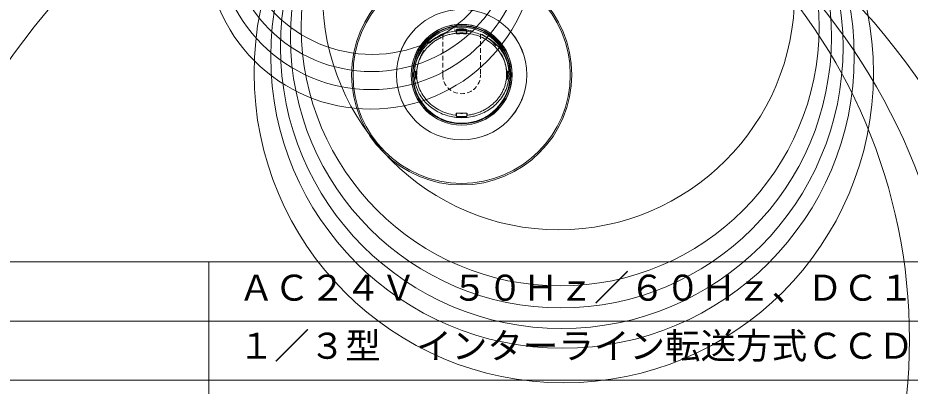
# Model space of a CAD drawing. Units: millimetres, scale not verified. Extents: x -482 to 428, y -876 to 214.
# Drawn here: x -38.6 to 36.7, y -17 to 14.1 of the extents above; entities that cross this region are included whole.
import ezdxf
from ezdxf.enums import TextEntityAlignment as Align

# ---------------------------------------------------------------- set-up
doc = ezdxf.new("R2010")
doc.units = ezdxf.units.MM
doc.header["$LTSCALE"] = 0.125
doc.linetypes.add('USER1', pattern=[4.7625, 3.175, -1.5875])
doc.linetypes.add('USER3', pattern=[19.05, 12.7, -6.35])
doc.layers.add('0-1_MOJI1', color=7, linetype='Continuous')
doc.layers.add('0-2_WAKU', color=1, linetype='Continuous', lineweight=18)
doc.layers.add('0-5_GAIKEI', color=1, linetype='Continuous', lineweight=18)
doc.styles.add('ＭＳ ゴシック', font='')
doc.styles.get('ＭＳ ゴシック').set_extended_font_data('MS Gothic')

msp = doc.modelspace()

# ---------------------------------------------------------------- linework, layer by layer
at = {"layer": '0-2_WAKU', "color": 4}
for p, q in [((-62.5007, -6.4939), (62.4993, -6.4939)), ((-22.5007, -56.4939), (-22.5007, -6.4939))]:
    msp.add_line(p, q, dxfattribs=at)
at = {"layer": '0-2_WAKU'}
for p, q in [((-62.5007, -11.4939), (62.4993, -11.4939)), ((-62.5007, -16.4939), (62.4993, -16.4939))]:
    msp.add_line(p, q, dxfattribs=at)
at = {"layer": '0-5_GAIKEI', "linetype": 'USER3'}
for p, q in [((-1.5924, 13.1078), (-1.5883, 13.1123)), ((-1.5924, 12.7329), (-1.5924, 13.1078)), ((-1.5924, 13.0477), (-1.5426, 13.1022)), ((-1.5426, 13.1423), (-1.5883, 13.1123)), ((-1.5426, 13.1423), (-1.5426, 13.1022)), ((-0.8072, 13.1427), (-0.8072, 13.1026)), ((-0.8072, 13.1427), (-0.7524, 13.1122)), ((-0.7524, 13.0524), (-0.8072, 13.1026)), ((-0.7524, 13.1125), (-0.7524, 12.7329)), ((-5.0564, 9.5817), (-5.0354, 9.4215)), ((-5.0354, 8.9175), (-5.0564, 9.0777)), ((-4.9671, 9.2899), (-5.0359, 9.2899)), ((-4.9826, 9.4215), (-5.0354, 9.4215)), ((-4.9711, 9.1295), (-4.9711, 9.3297)), ((-4.9626, 9.3952), (-4.9626, 9.5634)), ((-4.9626, 9.5621), (-4.9626, 9.3935)), ((-4.9626, 9.0972), (-4.9626, 9.096)), ((-4.9626, 8.9279), (-4.9626, 9.096)), ((2.6177, 9.3952), (2.6177, 9.5634)), ((2.6178, 9.3935), (2.6177, 9.3952)), ((2.6177, 8.9279), (2.6177, 9.096)), ((2.6178, 9.3935), (2.6178, 9.5621)), ((2.6178, 9.0972), (2.6178, 8.9286)), ((2.6911, 9.2899), (2.6222, 9.2899)), ((2.6263, 9.1295), (2.6263, 9.3297)), ((2.6377, 8.9175), (2.6377, 9.0777)), ((2.6905, 9.4215), (2.7115, 9.5817)), ((2.7115, 9.0777), (2.6905, 8.9175)), ((-4.9671, 8.9691), (-5.0359, 8.9691)), ((-4.9826, 8.9175), (-5.0354, 8.9175)), ((2.6177, 8.9279), (2.6178, 8.9286)), ((2.6222, 8.9691), (2.6911, 8.9691)), ((2.6905, 8.9175), (2.6377, 8.9175)), ((-1.5952, 6.0535), (-1.5952, 6.0524)), ((-0.7497, 6.0535), (-0.7497, 6.0524)), ((-1.6174, 5.8798), (-1.6174, 5.7629)), ((-0.7274, 5.8798), (-0.7274, 5.7629))]:
    msp.add_line(p, q, dxfattribs=at)
at = {"layer": '0-5_GAIKEI', "linetype": 'USER1'}
for p, q in [((-2.7724, 9.2896), (-2.7724, 12.7253)), ((0.4276, 12.7253), (0.4276, 9.2896))]:
    msp.add_line(p, q, dxfattribs=at)
at = {"layer": '0-5_GAIKEI', "linetype": 'USER3'}
for points in [[(-1.6224, 12.9707), (-1.7718, 12.9526), (-1.9235, 12.9288), (-2.0699, 12.9005), (-2.2178, 12.8666), (-2.3669, 12.8267), (-2.5086, 12.7834), (-2.6505, 12.7345), (-2.7925, 12.6798), (-2.934, 12.6193), (-3.067, 12.5566), (-3.199, 12.4886), (-3.3295, 12.4151), (-3.4583, 12.3363), (-3.5848, 12.2521), (-3.7036, 12.1664), (-3.8197, 12.076), (-3.933, 11.9807), (-4.0429, 11.8808), (-4.1494, 11.7762), (-4.2489, 11.6705), (-4.3447, 11.5605), (-4.4363, 11.4466), (-4.5235, 11.3291), (-4.6152, 11.1935), (-4.7009, 11.0538), (-4.7801, 10.9101), (-4.8527, 10.7628), (-4.9183, 10.6121), (-4.9768, 10.4583), (-5.0279, 10.3019), (-5.0685, 10.1547), (-5.1025, 10.0057), (-5.1298, 9.8554), (-5.1503, 9.7039), (-5.1639, 9.5516)], [(-1.6224, 12.9707), (-1.6224, 12.7861), (-1.7127, 12.7753), (-1.8026, 12.7624), (-1.8921, 12.7476), (-1.9812, 12.7308), (-2.0698, 12.7121), (-2.1578, 12.6915), (-2.2453, 12.6689), (-2.3321, 12.6445), (-2.4181, 12.6182), (-2.5035, 12.59), (-2.5879, 12.56), (-2.6716, 12.5281), (-2.7543, 12.4945), (-2.8361, 12.459), (-2.9169, 12.4219), (-2.9967, 12.383), (-3.0753, 12.3424), (-3.1528, 12.3002), (-3.2291, 12.2563), (-3.3042, 12.2108), (-3.378, 12.1638), (-3.4506, 12.1152), (-3.5217, 12.0651), (-3.5916, 12.0135), (-3.6599, 11.9605), (-3.7269, 11.906), (-3.7924, 11.8503), (-3.8563, 11.7931), (-3.9187, 11.7347), (-3.9796, 11.6749), (-4.0388, 11.614), (-4.0964, 11.5518), (-4.1523, 11.4886), (-4.2065, 11.4242), (-4.259, 11.3587), (-4.3099, 11.2922), (-4.3589, 11.2247), (-4.4062, 11.1562)], [(-1.5924, 12.9624), (-1.593, 12.9646), (-1.594, 12.9659), (-1.5973, 12.9681), (-1.6077, 12.9708), (-1.6224, 12.9707)], [(-0.7524, 13.1119), (-0.9421, 13.1256), (-1.1323, 13.1313), (-1.3226, 13.129), (-1.5125, 13.1186), (-1.5883, 13.1123)], [(-0.8072, 13.1427), (-0.9982, 13.1539), (-1.1896, 13.1572), (-1.381, 13.1525), (-1.5426, 13.1423)], [(-0.8072, 13.1026), (-0.9982, 13.1139), (-1.1896, 13.1172), (-1.381, 13.1125), (-1.5426, 13.1022)], [(-0.7224, 12.9707), (-0.7357, 12.9709), (-0.7468, 12.9685), (-0.7506, 12.9662), (-0.7518, 12.9647), (-0.7524, 12.9624)], [(2.6178, 9.5621), (2.6021, 9.7213), (2.5785, 9.8797), (2.547, 10.037), (2.5076, 10.1929), (2.4604, 10.3472), (2.4053, 10.4995), (2.3427, 10.6494), (2.2724, 10.7968), (2.1946, 10.9413), (2.1095, 11.0826), (2.0171, 11.2203), (1.9177, 11.3542), (1.8114, 11.484), (1.6984, 11.6093), (1.5788, 11.7299), (1.453, 11.8455), (1.3211, 11.9557), (1.1834, 12.0604), (1.0402, 12.1592), (0.8918, 12.2519), (0.7385, 12.3381), (0.5806, 12.4178), (0.4185, 12.4907), (0.2526, 12.5565), (0.0831, 12.615), (-0.0894, 12.6662), (-0.2645, 12.7098), (-0.4419, 12.7457), (-0.6212, 12.7738), (-0.7224, 12.7861), (-0.7224, 12.9707)], [(2.819, 9.5508), (2.8056, 9.7021), (2.7854, 9.8526), (2.7585, 10.002), (2.7248, 10.1501), (2.6846, 10.2965), (2.638, 10.4409), (2.5851, 10.5831), (2.5261, 10.7228), (2.4641, 10.8537), (2.3968, 10.9818), (2.3245, 11.1069), (2.2474, 11.2288), (2.1655, 11.3475), (2.0791, 11.4626), (1.9863, 11.5767), (1.8894, 11.6866), (1.7886, 11.7924), (1.6842, 11.8939), (1.5731, 11.9937), (1.4588, 12.0889), (1.3416, 12.1792), (1.2218, 12.2646), (1.0946, 12.3482), (0.9654, 12.4264), (0.8343, 12.4992), (0.7019, 12.5666), (0.5684, 12.6285), (0.4264, 12.6884), (0.2841, 12.7423), (0.1417, 12.7905), (-0.0003, 12.833), (-0.1497, 12.8721), (-0.298, 12.9053), (-0.4447, 12.9328), (-0.5846, 12.9542), (-0.7224, 12.9707)], [(-1.5924, 12.778), (-1.593, 12.7802), (-1.594, 12.7815), (-1.5973, 12.7837), (-1.6077, 12.7863), (-1.6224, 12.7861)], [(-0.7224, 12.7861), (-0.7358, 12.7864), (-0.7468, 12.784), (-0.7506, 12.7817), (-0.7518, 12.7803), (-0.7524, 12.778)], [(-4.4062, 11.1562), (-4.4516, 11.0868), (-4.4953, 11.0165), (-4.5371, 10.9454), (-4.5771, 10.8734), (-4.6152, 10.8008), (-4.6515, 10.7273), (-4.6858, 10.6532), (-4.7183, 10.5784), (-4.7488, 10.5031), (-4.7774, 10.4271), (-4.804, 10.3506), (-4.8288, 10.2736), (-4.8515, 10.1962), (-4.8723, 10.1184), (-4.8911, 10.0402), (-4.908, 9.9616), (-4.9229, 9.8828), (-4.9357, 9.8036), (-4.9466, 9.7243), (-4.9555, 9.6448), (-4.9626, 9.5621)], [(-4.9826, 9.5817), (-5.0564, 9.5817), (-5.0616, 9.5009), (-5.0649, 9.4201), (-5.0653, 9.2583), (-5.0578, 9.0967), (-5.0564, 9.0777), (-4.9826, 9.0777)], [(-5.0359, 9.2899), (-5.0399, 9.1295), (-5.0359, 8.9691)], [(-4.9626, 9.5634), (-4.9636, 9.5692), (-4.9667, 9.5745), (-4.9715, 9.5786), (-4.9826, 9.5817)], [(-4.9626, 9.3935), (-4.9626, 9.3952), (-4.9636, 9.4035), (-4.9665, 9.4109), (-4.9709, 9.4166), (-4.9762, 9.4202), (-4.9826, 9.4215), (-4.9826, 9.5817)], [(-4.9826, 9.0777), (-4.9826, 8.9175), (-4.9749, 8.9183), (-4.9684, 8.9206), (-4.966, 8.9221), (-4.9626, 8.9279), (-4.9626, 8.9286), (-4.9626, 9.0972)], [(-4.9826, 9.0777), (-4.976, 9.0787), (-4.9701, 9.0817), (-4.9657, 9.0862), (-4.9626, 9.096)], [(-4.9626, 9.5621), (-4.9634, 9.5508), (-4.9642, 9.5394), (-4.9694, 9.4346), (-4.9711, 9.3297), (-4.969, 9.2134), (-4.9626, 9.0972)], [(-4.9671, 9.2899), (-4.9701, 9.2097), (-4.9711, 9.1295), (-4.9701, 9.0493), (-4.9671, 8.9691)], [(-4.9626, 9.5621), (-4.9626, 9.5627), (-4.9626, 9.5634)], [(-4.9626, 9.0972), (-4.947, 8.9381), (-4.9234, 8.7797), (-4.8919, 8.6224), (-4.8524, 8.4664), (-4.8052, 8.3122), (-4.7502, 8.1599), (-4.6875, 8.0099), (-4.6172, 7.8625), (-4.5395, 7.7181), (-4.4543, 7.5768), (-4.362, 7.4391), (-4.2626, 7.3052), (-4.1563, 7.1754), (-4.0432, 7.0501), (-3.9237, 6.9295), (-3.7978, 6.8139), (-3.6659, 6.7036), (-3.5283, 6.599), (-3.3851, 6.5002), (-3.2367, 6.4075), (-3.0833, 6.3212), (-2.9255, 6.2416), (-2.7634, 6.1687), (-2.5974, 6.1029), (-2.428, 6.0444), (-2.2555, 5.9932), (-2.0803, 5.9496), (-1.9029, 5.9137), (-1.7237, 5.8856), (-1.6372, 5.8749)], [(2.114, 7.584), (2.1574, 7.6544), (2.1989, 7.7257), (2.2386, 7.7978), (2.2764, 7.8705), (2.3124, 7.9441), (2.3464, 8.0183), (2.3785, 8.0932), (2.4087, 8.1687), (2.437, 8.2447), (2.4634, 8.3213), (2.4878, 8.3983), (2.5102, 8.4758), (2.5307, 8.5537), (2.5492, 8.632), (2.5657, 8.7106), (2.5802, 8.7895), (2.5928, 8.8687), (2.6034, 8.948), (2.6119, 9.0276), (2.6178, 9.0972)], [(2.6377, 9.5817), (2.6311, 9.5806), (2.6252, 9.5777), (2.6208, 9.5731), (2.6177, 9.5634)], [(2.6177, 9.5634), (2.6177, 9.5627), (2.6178, 9.5621)], [(2.6377, 9.4215), (2.6321, 9.4205), (2.6269, 9.4173), (2.6225, 9.4122), (2.6193, 9.4053), (2.6177, 9.3952)], [(2.6178, 9.0972), (2.6177, 9.0966), (2.6177, 9.096)], [(2.6177, 9.096), (2.6188, 9.0901), (2.6219, 9.0849), (2.6267, 9.0808), (2.6377, 9.0777)], [(2.6178, 9.0972), (2.6241, 9.2134), (2.6263, 9.3297), (2.6245, 9.4346), (2.6194, 9.5394), (2.6186, 9.5508), (2.6178, 9.5621)], [(2.6222, 8.9691), (2.6253, 9.0493), (2.6263, 9.1295), (2.6253, 9.2097), (2.6222, 9.2899)], [(2.6377, 9.0777), (2.7115, 9.0777), (2.7168, 9.1584), (2.72, 9.2393), (2.7205, 9.401), (2.713, 9.5626), (2.7115, 9.5817), (2.6377, 9.5817)], [(2.6377, 9.5817), (2.6377, 9.4215), (2.6905, 9.4215)], [(2.6911, 8.9691), (2.6951, 9.1295), (2.6911, 9.2899)], [(2.6177, 8.9279), (2.618, 8.9261), (2.6189, 8.9243), (2.6205, 8.9227), (2.6254, 8.9197), (2.6377, 8.9175)], [(-0.7077, 5.8749), (-0.6175, 5.8861), (-0.5276, 5.8992), (-0.4382, 5.9144), (-0.3492, 5.9314), (-0.2607, 5.9505), (-0.1727, 5.9714), (-0.0854, 5.9943), (0.0013, 6.019), (0.0872, 6.0457), (0.1725, 6.0742), (0.2568, 6.1045), (0.3403, 6.1366), (0.4229, 6.1706), (0.5045, 6.2063), (0.5851, 6.2437), (0.6647, 6.2829), (0.7431, 6.3237), (0.8205, 6.3662), (0.8966, 6.4103), (0.9715, 6.4561), (1.0451, 6.5034), (1.1174, 6.5523), (1.1884, 6.6026), (1.258, 6.6544), (1.3261, 6.7077), (1.3929, 6.7623), (1.458, 6.8183), (1.5218, 6.8757), (1.5839, 6.9344), (1.6445, 6.9943), (1.7034, 7.0554), (1.7608, 7.1178), (1.8164, 7.1812), (1.8704, 7.2458), (1.9226, 7.3114), (1.9731, 7.3781), (2.0219, 7.4458), (2.0689, 7.5145), (2.114, 7.584)], [(-1.6373, 5.8749), (-1.6347, 5.9328), (-1.6318, 5.9629), (-1.6259, 6.0001), (-1.621, 6.019), (-1.6136, 6.0378), (-1.6084, 6.046), (-1.605, 6.0497), (-1.6008, 6.0526), (-1.5952, 6.0535)], [(-1.6095, 6.0108), (-1.6047, 6.0363), (-1.601, 6.0469), (-1.5987, 6.0505), (-1.5974, 6.0517)], [(-0.7497, 6.0535), (-0.747, 6.0535), (-0.7426, 6.0517), (-0.7376, 6.0474), (-0.7318, 6.0388), (-0.7277, 6.0299), (-0.7234, 6.0174), (-0.7173, 5.9918), (-0.7143, 5.9732), (-0.7104, 5.9364), (-0.7075, 5.8749)], [(-0.7474, 6.0517), (-0.7461, 6.0505), (-0.7438, 6.0469), (-0.7387, 6.0306), (-0.7354, 6.0109)], [(-1.6161, 5.8864), (-1.6171, 5.8832), (-1.6174, 5.8798)], [(-1.6174, 5.7738), (-1.4338, 5.7584), (-1.2495, 5.7511), (-1.0651, 5.7518), (-0.8809, 5.7604), (-0.7274, 5.7738)], [(-1.3224, 5.7388), (-1.3213, 5.7431), (-1.318, 5.7469), (-1.313, 5.7502), (-1.2985, 5.7551), (-1.2724, 5.7573)], [(-1.2724, 5.7573), (-1.1725, 5.7561), (-1.0725, 5.7573)], [(-1.0371, 5.7525), (-1.0266, 5.7467), (-1.0236, 5.7432), (-1.0224, 5.7388)], [(-0.7274, 5.8798), (-0.7278, 5.8832), (-0.7288, 5.8864)]]:
    msp.add_lwpolyline(points, dxfattribs=at)
at = {"layer": '0-5_GAIKEI'}
for points in [[(-5.1639, 9.5516), (-5.1698, 9.4277), (-5.1711, 9.3037), (-5.1678, 9.1798), (-5.1569, 9.0199), (-5.1383, 8.8608), (-5.1122, 8.7027), (-5.0787, 8.546), (-5.0378, 8.3911), (-4.9897, 8.2383), (-4.9346, 8.088), (-4.8726, 7.9404), (-4.8108, 7.8094), (-4.7437, 7.6812), (-4.6716, 7.5561), (-4.5945, 7.4341), (-4.5128, 7.3153), (-4.4265, 7.2001), (-4.3339, 7.086), (-4.2372, 6.9759), (-4.1365, 6.8701), (-4.0321, 6.7685), (-3.9212, 6.6684), (-3.807, 6.5732), (-3.6899, 6.4828), (-3.5703, 6.3972), (-3.4432, 6.3135), (-3.314, 6.2352), (-3.183, 6.1622), (-3.0507, 6.0947), (-2.9173, 6.0326), (-2.7754, 5.9727), (-2.6331, 5.9186), (-2.4908, 5.8702), (-2.3488, 5.8275), (-2.1994, 5.7883), (-2.0512, 5.7549), (-1.9046, 5.7273), (-1.8107, 5.7123), (-1.7177, 5.6996)], [(2.8099, 8.9974), (2.822, 9.1593), (2.8263, 9.3215), (2.8228, 9.4837), (2.819, 9.5508)], [(-1.1724, 5.6654), (-1.0244, 5.6679), (-0.8728, 5.6757), (-0.7178, 5.6891), (-0.5702, 5.7072), (-0.4201, 5.7308), (-0.2681, 5.7603), (-0.1772, 5.7807), (-0.0857, 5.8033), (0.0028, 5.8272), (0.0915, 5.8532), (0.2125, 5.8921), (0.3336, 5.9352), (0.4545, 5.9824), (0.5905, 6.0407), (0.7259, 6.1046), (0.8601, 6.174), (0.9927, 6.249), (1.1187, 6.3265), (1.2426, 6.4091), (1.3641, 6.497), (1.4796, 6.5873), (1.5923, 6.6823), (1.7016, 6.782), (1.8075, 6.8862), (1.907, 6.992), (2.0026, 7.1021), (2.0941, 7.2161), (2.1811, 7.3338), (2.2727, 7.4694), (2.3582, 7.6092), (2.4372, 7.753), (2.5096, 7.9004), (2.575, 8.0511), (2.6333, 8.2049), (2.6842, 8.3614), (2.727, 8.5179), (2.7623, 8.6763), (2.7899, 8.8362), (2.8099, 8.9974)], [(-1.7177, 5.6996), (-1.6231, 5.6887), (-1.5295, 5.68), (-1.3485, 5.6689), (-1.1724, 5.6654)]]:
    msp.add_lwpolyline(points, dxfattribs=at)
for centre, radius in [((9.8204, -23.6304), 59.8434), ((7.4482, 9.4324), 26.137), ((7.341, 10.8392), 24.6265), ((7.0085, 16.1307), 19.9233), ((7.2782, 11.6188), 23.7446), ((7.2127, 12.4359), 22.8253), ((7.1431, 13.3122), 21.8464), ((-26.9263, -420.6968), 454.8058), ((-26.6927, -414.9381), 449.1073), ((-26.4774, -409.6259), 443.8557), ((-26.3242, -405.8268), 440.1184), ((-26.293, -404.9389), 439.3599), ((-26.2527, -403.8971), 438.3823), ((-26.2284, -403.4251), 437.7797), ((-10.7568, -24.7385), 58.7074), ((-10.437, -17.1601), 51.0574), ((-8.8298, 20.2856), 13.9019), ((-8.7925, 21.0756), 13.0461), ((-8.7576, 21.8058), 12.2501), ((-8.7241, 22.4963), 11.4939), ((-10.2626, -13.0598), 46.8884), ((-1.1724, 9.2896), 9.1684), ((-1.1724, 9.2896), 5.5013), ((-1.1724, 9.2896), 5.4987), ((-1.1724, 9.2896), 4.2605), ((-1.1724, 9.2896), 4.25), ((-1.1724, 9.2896), 4.15), ((-1.1724, 9.2896), 4.1)]:
    msp.add_circle(centre, radius, dxfattribs=at)
at = {"layer": '0-5_GAIKEI', "color": 7}
msp.add_circle((-1.1724, 9.2896), 9.3, dxfattribs=at)
at = {"layer": '0-5_GAIKEI'}
for centre, start, end in [((-1.1724, 9.2896), 90.00087, 176.24608), ((-1.1725, 9.2896), 3.74955, 89.99912)]:
    msp.add_arc(centre, 4.0001, start, end, dxfattribs=at)
at = {"layer": '0-5_GAIKEI', "linetype": 'USER3'}
for centre, radius, start, end in [((-1.1724, 9.2896), 3.8, 3.769, 176.23078), ((-1.1725, 8.6694), 4.1413, 89.99844, 96.23664), ((-1.173, 8.6414), 4.3526, 89.99278, 95.53002), ((-1.1718, 8.6449), 4.3491, 84.46629, 90.00797), ((-1.1723, 8.6694), 4.1413, 83.76335, 90.00156), ((-1.1724, 8.6071), 4.1472, 84.188, 95.81307), ((1.6806, 9.3264), 6.7167, 179.18858, 180.31183), ((1.6014, 9.0598), 6.5725, 177.09038, 177.99417), ((-3.9463, 9.0598), 6.5725, 2.00583, 2.90962), ((-4.0255, 9.3264), 6.7167, 359.68817, 0.81141), ((-4.0042, 8.9548), 1.0319, 179.20454, 182.07025), ((-3.9462, 9.0604), 1.0249, 185.10908, 187.39205), ((1.6014, 9.0604), 1.0249, 352.60795, 354.89091), ((1.6593, 8.9548), 1.0319, 357.92975, 0.79545), ((-1.5954, 6.049), 0.00334, 85.80164, 126.69107), ((-1.1727, 10.1378), 4.1061, 264.09409, 270.00335), ((-1.1726, 10.1387), 4.1081, 264.09528, 270.00147), ((-1.1722, 10.1378), 4.1061, 269.99665, 275.90591), ((-1.1723, 10.1389), 4.1084, 269.99877, 275.90459), ((-0.7494, 6.049), 0.00335, 53.4483, 94.1412), ((-1.6345, 5.8952), 0.0205, 262.51011, 334.46342), ((-1.1725, 10.003), 4.2514, 263.99373, 270.00143), ((-1.1725, 10.011), 4.2713, 264.02128, 270.00137), ((0.0435, 5.8748), 1.6596, 176.76436, 179.59758), ((-1.0165, 5.9346), 0.5979, 172.67455, 176.75603), ((-1.1723, 10.003), 4.2514, 269.99857, 276.0069), ((-1.1723, 10.011), 4.2713, 269.99863, 275.97872), ((-1.0676, 5.6581), 0.0993, 72.06187, 92.76786), ((-1.328, 5.9346), 0.5975, 3.24529, 7.3298), ((-2.3923, 5.8746), 1.6635, 0.40642, 3.2338), ((-0.7104, 5.8952), 0.0205, 205.53617, 277.48993)]:
    msp.add_arc(centre, radius, start, end, dxfattribs=at)
at = {"layer": '0-5_GAIKEI', "linetype": 'USER1'}
msp.add_arc((-1.1724, 9.2896), 1.6, 180, 359.99999, dxfattribs=at)

# ---------------------------------------------------------------- texts
at = {"layer": '0-1_MOJI1', "style": 'ＭＳ ゴシック'}
for s, p in [('ＡＣ２４Ｖ\u3000５０Ｈｚ／６０Ｈｚ、ＤＣ１２Ｖ', (-20.0007, -10.4377)), ('１／３型\u3000インターライン転送方式ＣＣＤ', (-20.0007, -15.3381))]:
    msp.add_text(s, height=2.199, dxfattribs=at).set_placement(p, align=Align.BOTTOM_LEFT)

doc.saveas('drawing.dxf')
